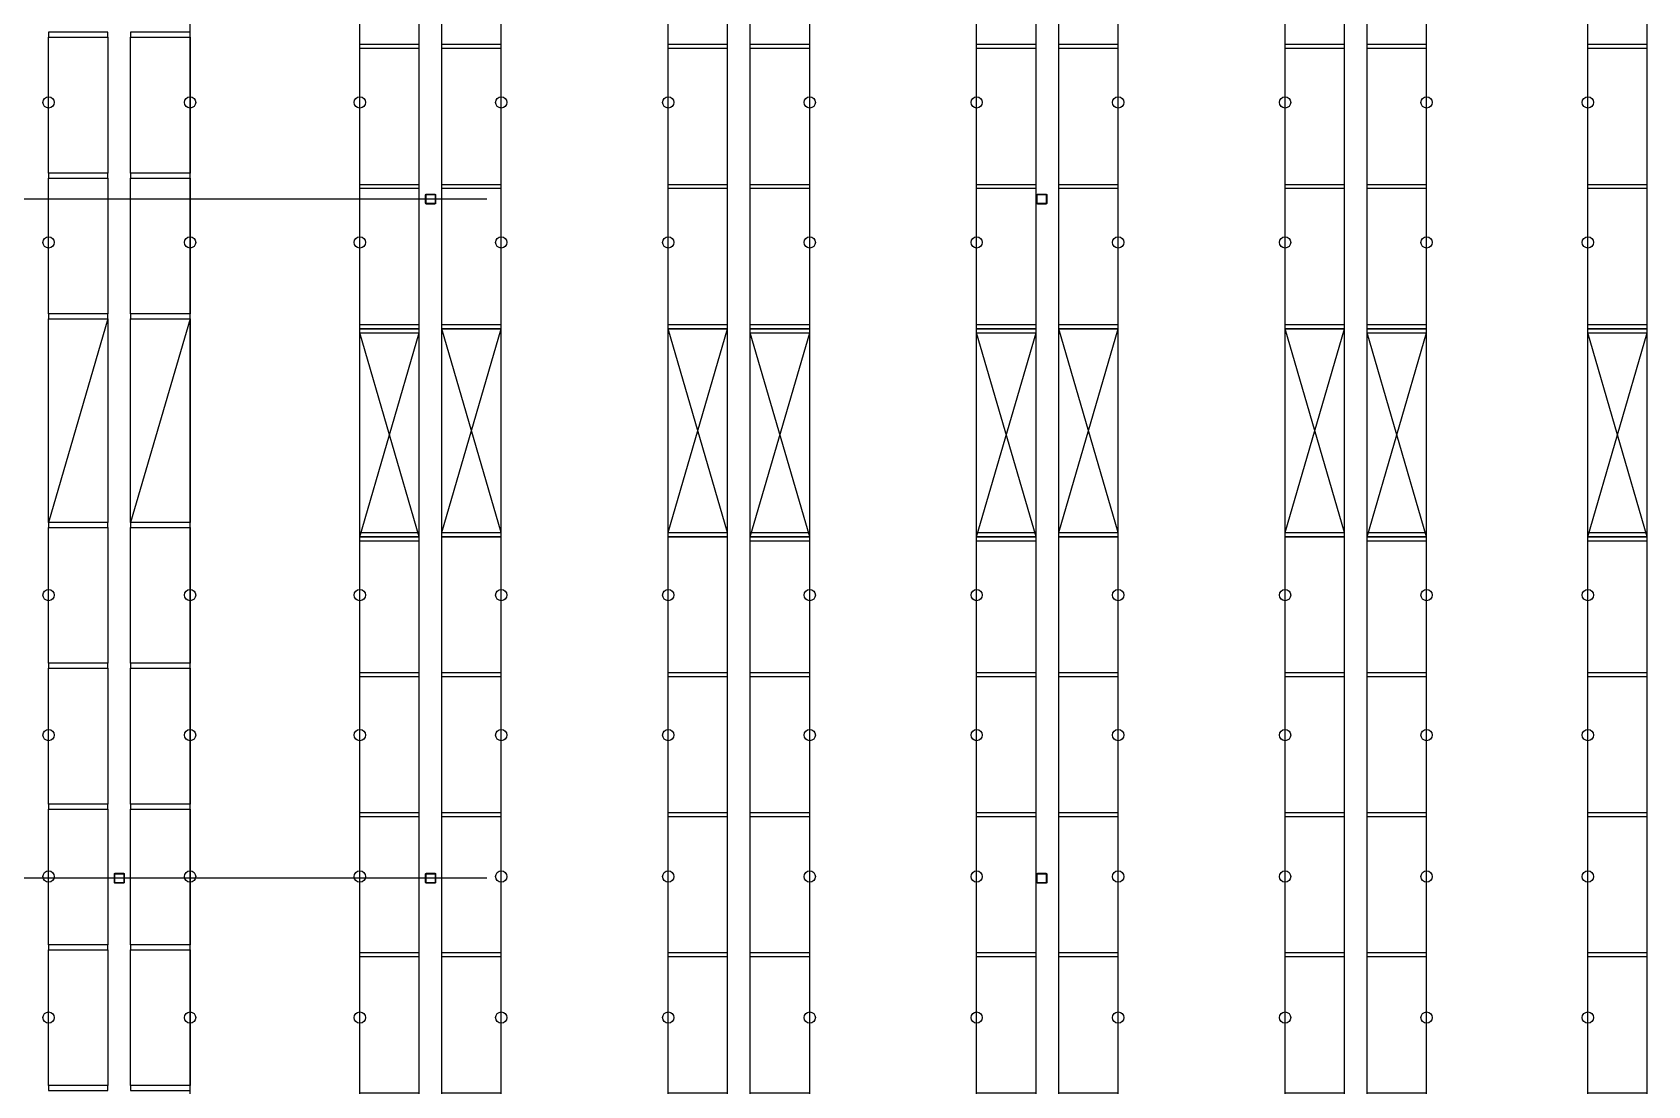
# Model space of a CAD drawing. Header units: millimetres. Extents: x 626570 to 643256, y 6233 to 11343.
# Drawn here: x 630702 to 631844, y 8820 to 9564 of the extents above; entities that cross this region are included whole.
import ezdxf

# ---------------------------------------------------------------- set-up
doc = ezdxf.new("R2010")
doc.units = ezdxf.units.MM
doc.header["$LTSCALE"] = 4000
doc.header["$MEASUREMENT"] = 0
doc.linetypes.add('DASHDOT', pattern=[1, 0.5, -0.25, 0, -0.25])
doc.linetypes.add('HIDDEN', pattern=[0.375, 0.25, -0.125])
doc.layers.get('0').update_dxf_attribs({"linetype": 'CONTINUOUS'})
for name, color, linetype in [('17', 170, 'CONTINUOUS'), ('BEAMS', 170, 'CONTINUOUS'), ('FRAMES', 170, 'CONTINUOUS'), ('LIGHTS', 50, 'CONTINUOUS'), ('MASTERFOUNDATION_1', 4, 'DASHDOT'), ('MASTERFOUNDATION_25', 7, 'CONTINUOUS'), ('RACK', 170, 'CONTINUOUS')]:
    doc.layers.add(name, color=color, linetype=linetype)
doc.styles.get("Standard").update_dxf_attribs({"font": 'simplex.shx'})

# ---------------------------------------------------------------- blocks, each defined once
blk = doc.blocks.new('R96X42')
for p, q in [((0, 0), (0, 42)), ((0, 42), (3, 42)), ((3, 42), (3, 0)), ((3, 42), (99, 42)), ((3, 42), (3, 0)), ((99, 0), (99, 42)), ((99, 0), (99, 42)), ((99, 42), (102, 42)), ((102, 42), (102, 0)), ((0, 0), (3, 0)), ((3, 0), (99, 0)), ((99, 0), (102, 0))]:
    blk.add_line(p, q)
at = {"width": 0.9, "flags": 1}
blk.add_attdef('RACK_TYPE', (18.2, 8.9), '', height=2, dxfattribs=at)
blk = doc.blocks.new('TN12X42')
for p, q in [((0, 0), (0, 150)), ((0, 150), (42, 150)), ((42, 0), (42, 150)), ((0, 3), (42, 147)), ((42, 3), (0, 147)), ((0, 147), (42, 147)), ((0, 3), (42, 3)), ((0, 0), (42, 0))]:
    blk.add_line(p, q)
at = {"width": 0.9, "flags": 1}
blk.add_attdef('RACK_TYPE', (22.2, 6.6), '', height=3, rotation=90, dxfattribs=at)

msp = doc.modelspace()

# ---------------------------------------------------------------- linework, layer by layer
at = {"layer": '17', "linetype": 'HIDDEN'}
for p, q in [((630755.8, 9362), (630713.8, 9218)), ((630813.8, 9362), (630771.8, 9218))]:
    msp.add_line(p, q, dxfattribs=at)
at = {"layer": 'BEAMS', "linetype": 'Continuous'}
for p, q in [((630713.8, 9465), (630713.8, 9561)), ((630755.8, 9561), (630755.8, 9465)), ((630771.8, 9465), (630771.8, 9561)), ((630813.8, 9561), (630813.8, 9465)), ((630713.8, 9365.5), (630713.8, 9461.5)), ((630755.8, 9461.5), (630755.8, 9365.5)), ((630771.8, 9365.5), (630771.8, 9461.5)), ((630813.8, 9461.5), (630813.8, 9365.5)), ((630713.8, 9218), (630713.8, 9362)), ((630755.8, 9362), (630755.8, 9218)), ((630771.8, 9218), (630771.8, 9362)), ((630813.8, 9362), (630813.8, 9218)), ((630713.8, 9118.5), (630713.8, 9214.5)), ((630755.8, 9214.5), (630755.8, 9118.5)), ((630771.8, 9118.5), (630771.8, 9214.5)), ((630813.8, 9214.5), (630813.8, 9118.5)), ((630713.8, 9019), (630713.8, 9115)), ((630755.8, 9115), (630755.8, 9019)), ((630771.8, 9019), (630771.8, 9115)), ((630813.8, 9115), (630813.8, 9019)), ((630713.8, 8919.5), (630713.8, 9015.5)), ((630755.8, 9015.5), (630755.8, 8919.5)), ((630771.8, 8919.5), (630771.8, 9015.5)), ((630813.8, 9015.5), (630813.8, 8919.5)), ((630713.8, 8820), (630713.8, 8916)), ((630755.8, 8916), (630755.8, 8820)), ((630771.8, 8820), (630771.8, 8916)), ((630813.8, 8916), (630813.8, 8820))]:
    msp.add_line(p, q, dxfattribs=at)
at = {"layer": 'BEAMS', "linetype": 'Continuous', "flags": 128}
for points in [[(630760.9, 8970.1), (630766.7, 8970.1), (630766.7, 8970.1), (630766.7, 8970.1), (630766.8, 8970.1), (630766.8, 8970.1), (630766.8, 8970.1), (630766.8, 8970.1), (630766.9, 8970.1), (630766.9, 8970.1), (630766.9, 8970.1), (630766.9, 8970.1), (630766.9, 8970.1), (630767, 8970.1), (630767, 8970), (630767, 8970), (630767, 8970), (630767, 8970), (630767, 8970), (630767.1, 8970), (630767.1, 8970), (630767.1, 8970), (630767.1, 8969.9), (630767.1, 8969.9), (630767.1, 8969.9), (630767.2, 8969.9), (630767.2, 8969.9), (630767.2, 8969.9), (630767.2, 8969.9), (630767.2, 8969.8), (630767.2, 8969.8), (630767.2, 8969.8), (630767.3, 8969.8), (630767.3, 8969.8), (630767.3, 8969.7), (630767.3, 8969.7), (630767.3, 8969.7), (630767.3, 8969.7), (630767.3, 8969.7), (630767.3, 8969.6), (630767.3, 8969.6), (630767.3, 8969.6), (630767.3, 8969.6), (630767.3, 8969.6), (630767.3, 8969.5), (630767.3, 8969.5), (630767.3, 8969.5), (630767.3, 8963.7), (630767.3, 8963.7), (630767.3, 8963.7), (630767.3, 8963.7), (630767.3, 8963.6), (630767.3, 8963.6), (630767.3, 8963.6), (630767.3, 8963.6), (630767.3, 8963.6), (630767.3, 8963.5), (630767.3, 8963.5), (630767.3, 8963.5), (630767.3, 8963.5), (630767.3, 8963.5), (630767.3, 8963.4), (630767.2, 8963.4), (630767.2, 8963.4), (630767.2, 8963.4), (630767.2, 8963.4), (630767.2, 8963.3), (630767.2, 8963.3), (630767.2, 8963.3), (630767.1, 8963.3), (630767.1, 8963.3), (630767.1, 8963.3), (630767.1, 8963.3), (630767.1, 8963.2), (630767.1, 8963.2), (630767, 8963.2), (630767, 8963.2), (630767, 8963.2), (630767, 8963.2), (630767, 8963.2), (630767, 8963.2), (630766.9, 8963.2), (630766.9, 8963.1), (630766.9, 8963.1), (630766.9, 8963.1), (630766.9, 8963.1), (630766.8, 8963.1), (630766.8, 8963.1), (630766.8, 8963.1), (630766.8, 8963.1), (630766.7, 8963.1), (630766.7, 8963.1), (630766.7, 8963.1), (630760.9, 8963.1), (630760.9, 8963.1), (630760.9, 8963.1), (630760.9, 8963.1), (630760.9, 8963.1), (630760.8, 8963.1), (630760.8, 8963.1), (630760.8, 8963.1), (630760.8, 8963.1), (630760.8, 8963.1), (630760.7, 8963.1), (630760.7, 8963.2), (630760.7, 8963.2), (630760.7, 8963.2), (630760.7, 8963.2), (630760.6, 8963.2), (630760.6, 8963.2), (630760.6, 8963.2), (630760.6, 8963.2), (630760.6, 8963.2), (630760.5, 8963.3), (630760.5, 8963.3), (630760.5, 8963.3), (630760.5, 8963.3), (630760.5, 8963.3), (630760.5, 8963.3), (630760.5, 8963.3), (630760.4, 8963.4), (630760.4, 8963.4), (630760.4, 8963.4), (630760.4, 8963.4), (630760.4, 8963.4), (630760.4, 8963.5), (630760.4, 8963.5), (630760.4, 8963.5), (630760.4, 8963.5), (630760.4, 8963.5), (630760.3, 8963.6), (630760.3, 8963.6), (630760.3, 8963.6), (630760.3, 8963.6), (630760.3, 8963.6), (630760.3, 8963.7), (630760.3, 8963.7), (630760.3, 8963.7), (630760.3, 8963.7), (630760.3, 8969.5), (630760.3, 8969.5), (630760.3, 8969.5), (630760.3, 8969.6), (630760.3, 8969.6), (630760.3, 8969.6), (630760.3, 8969.6), (630760.3, 8969.6), (630760.3, 8969.7), (630760.4, 8969.7), (630760.4, 8969.7), (630760.4, 8969.7), (630760.4, 8969.7), (630760.4, 8969.8), (630760.4, 8969.8), (630760.4, 8969.8), (630760.4, 8969.8), (630760.4, 8969.8), (630760.4, 8969.9), (630760.5, 8969.9), (630760.5, 8969.9), (630760.5, 8969.9), (630760.5, 8969.9), (630760.5, 8969.9), (630760.5, 8969.9), (630760.5, 8970), (630760.6, 8970), (630760.6, 8970), (630760.6, 8970), (630760.6, 8970), (630760.6, 8970), (630760.7, 8970), (630760.7, 8970), (630760.7, 8970.1), (630760.7, 8970.1), (630760.7, 8970.1), (630760.8, 8970.1), (630760.8, 8970.1), (630760.8, 8970.1), (630760.8, 8970.1), (630760.8, 8970.1), (630760.9, 8970.1), (630760.9, 8970.1), (630760.9, 8970.1), (630760.9, 8970.1), (630760.9, 8970.1)], [(630760.9, 8969.8), (630766.7, 8969.8), (630766.7, 8969.8), (630766.7, 8969.8), (630766.7, 8969.8), (630766.7, 8969.8), (630766.8, 8969.8), (630766.8, 8969.8), (630766.8, 8969.8), (630766.8, 8969.8), (630766.8, 8969.8), (630766.8, 8969.8), (630766.8, 8969.8), (630766.8, 8969.8), (630766.8, 8969.8), (630766.8, 8969.8), (630766.9, 8969.8), (630766.9, 8969.7), (630766.9, 8969.7), (630766.9, 8969.7), (630766.9, 8969.7), (630766.9, 8969.7), (630766.9, 8969.7), (630766.9, 8969.7), (630766.9, 8969.7), (630766.9, 8969.7), (630766.9, 8969.7), (630766.9, 8969.7), (630767, 8969.7), (630767, 8969.7), (630767, 8969.7), (630767, 8969.6), (630767, 8969.6), (630767, 8969.6), (630767, 8969.6), (630767, 8969.6), (630767, 8969.6), (630767, 8969.6), (630767, 8969.6), (630767, 8969.6), (630767, 8969.6), (630767, 8969.5), (630767, 8969.5), (630767, 8969.5), (630767, 8969.5), (630767, 8969.5), (630767, 8969.5), (630767, 8963.7), (630767, 8963.7), (630767, 8963.7), (630767, 8963.7), (630767, 8963.7), (630767, 8963.7), (630767, 8963.7), (630767, 8963.7), (630767, 8963.6), (630767, 8963.6), (630767, 8963.6), (630767, 8963.6), (630767, 8963.6), (630767, 8963.6), (630767, 8963.6), (630767, 8963.6), (630767, 8963.6), (630767, 8963.6), (630767, 8963.5), (630766.9, 8963.5), (630766.9, 8963.5), (630766.9, 8963.5), (630766.9, 8963.5), (630766.9, 8963.5), (630766.9, 8963.5), (630766.9, 8963.5), (630766.9, 8963.5), (630766.9, 8963.5), (630766.9, 8963.5), (630766.9, 8963.5), (630766.9, 8963.5), (630766.8, 8963.5), (630766.8, 8963.5), (630766.8, 8963.4), (630766.8, 8963.4), (630766.8, 8963.4), (630766.8, 8963.4), (630766.8, 8963.4), (630766.8, 8963.4), (630766.8, 8963.4), (630766.8, 8963.4), (630766.7, 8963.4), (630766.7, 8963.4), (630766.7, 8963.4), (630766.7, 8963.4), (630766.7, 8963.4), (630760.9, 8963.4), (630760.9, 8963.4), (630760.9, 8963.4), (630760.9, 8963.4), (630760.9, 8963.4), (630760.9, 8963.4), (630760.9, 8963.4), (630760.9, 8963.4), (630760.9, 8963.4), (630760.8, 8963.4), (630760.8, 8963.4), (630760.8, 8963.4), (630760.8, 8963.4), (630760.8, 8963.5), (630760.8, 8963.5), (630760.8, 8963.5), (630760.8, 8963.5), (630760.8, 8963.5), (630760.8, 8963.5), (630760.8, 8963.5), (630760.7, 8963.5), (630760.7, 8963.5), (630760.7, 8963.5), (630760.7, 8963.5), (630760.7, 8963.5), (630760.7, 8963.5), (630760.7, 8963.5), (630760.7, 8963.5), (630760.7, 8963.6), (630760.7, 8963.6), (630760.7, 8963.6), (630760.7, 8963.6), (630760.7, 8963.6), (630760.7, 8963.6), (630760.7, 8963.6), (630760.7, 8963.6), (630760.7, 8963.6), (630760.6, 8963.6), (630760.6, 8963.7), (630760.6, 8963.7), (630760.6, 8963.7), (630760.6, 8963.7), (630760.6, 8963.7), (630760.6, 8963.7), (630760.6, 8963.7), (630760.6, 8963.7), (630760.6, 8969.5), (630760.6, 8969.5), (630760.6, 8969.5), (630760.6, 8969.5), (630760.6, 8969.5), (630760.6, 8969.5), (630760.6, 8969.6), (630760.6, 8969.6), (630760.6, 8969.6), (630760.7, 8969.6), (630760.7, 8969.6), (630760.7, 8969.6), (630760.7, 8969.6), (630760.7, 8969.6), (630760.7, 8969.6), (630760.7, 8969.6), (630760.7, 8969.7), (630760.7, 8969.7), (630760.7, 8969.7), (630760.7, 8969.7), (630760.7, 8969.7), (630760.7, 8969.7), (630760.7, 8969.7), (630760.7, 8969.7), (630760.7, 8969.7), (630760.7, 8969.7), (630760.8, 8969.7), (630760.8, 8969.7), (630760.8, 8969.7), (630760.8, 8969.7), (630760.8, 8969.8), (630760.8, 8969.8), (630760.8, 8969.8), (630760.8, 8969.8), (630760.8, 8969.8), (630760.8, 8969.8), (630760.8, 8969.8), (630760.9, 8969.8), (630760.9, 8969.8), (630760.9, 8969.8), (630760.9, 8969.8), (630760.9, 8969.8), (630760.9, 8969.8), (630760.9, 8969.8), (630760.9, 8969.8), (630760.9, 8969.8)]]:
    msp.add_lwpolyline(points, close=True, dxfattribs=at)
at = {"layer": 'FRAMES', "linetype": 'Continuous', "flags": 128}
for points in [[(630713.8, 9561), (630755.8, 9561), (630755.8, 9564.5), (630713.8, 9564.5), (630713.8, 9561)], [(630771.8, 9561), (630813.8, 9561), (630813.8, 9564.5), (630771.8, 9564.5), (630771.8, 9561)], [(630713.8, 9461.5), (630755.8, 9461.5), (630755.8, 9465), (630713.8, 9465), (630713.8, 9461.5)], [(630771.8, 9461.5), (630813.8, 9461.5), (630813.8, 9465), (630771.8, 9465), (630771.8, 9461.5)], [(630713.8, 9362), (630755.8, 9362), (630755.8, 9365.5), (630713.8, 9365.5), (630713.8, 9362)], [(630713.8, 9362), (630755.8, 9362), (630755.8, 9365.5), (630713.8, 9365.5), (630713.8, 9362)], [(630771.8, 9362), (630813.8, 9362), (630813.8, 9365.5), (630771.8, 9365.5), (630771.8, 9362)], [(630771.8, 9362), (630813.8, 9362), (630813.8, 9365.5), (630771.8, 9365.5), (630771.8, 9362)], [(630713.8, 9214.5), (630755.8, 9214.5), (630755.8, 9218), (630713.8, 9218), (630713.8, 9214.5)], [(630771.8, 9214.5), (630813.8, 9214.5), (630813.8, 9218), (630771.8, 9218), (630771.8, 9214.5)], [(630713.8, 9115), (630755.8, 9115), (630755.8, 9118.5), (630713.8, 9118.5), (630713.8, 9115)], [(630771.8, 9115), (630813.8, 9115), (630813.8, 9118.5), (630771.8, 9118.5), (630771.8, 9115)], [(630713.8, 9015.5), (630755.8, 9015.5), (630755.8, 9019), (630713.8, 9019), (630713.8, 9015.5)], [(630771.8, 9015.5), (630813.8, 9015.5), (630813.8, 9019), (630771.8, 9019), (630771.8, 9015.5)], [(630713.8, 8916), (630755.8, 8916), (630755.8, 8919.5), (630713.8, 8919.5), (630713.8, 8916)], [(630771.8, 8916), (630813.8, 8916), (630813.8, 8919.5), (630771.8, 8919.5), (630771.8, 8916)], [(630713.8, 8816.5), (630755.8, 8816.5), (630755.8, 8820), (630713.8, 8820), (630713.8, 8816.5)], [(630771.8, 8816.5), (630813.8, 8816.5), (630813.8, 8820), (630771.8, 8820), (630771.8, 8816.5)]]:
    msp.add_lwpolyline(points, close=True, dxfattribs=at)
at = {"layer": 'LIGHTS'}
for centre in [(630713.8, 9514.9), (630813.8, 9514.9), (630933.8, 9514.9), (631033.8, 9514.9), (631151.8, 9514.9), (631251.8, 9514.9), (631369.8, 9514.9), (631469.8, 9514.9), (631587.8, 9514.9), (631687.8, 9514.9), (631801.8, 9514.9), (630713.8, 9416), (630813.8, 9416), (630933.8, 9416), (631033.8, 9416), (631151.8, 9416), (631251.8, 9416), (631369.8, 9416), (631469.8, 9416), (631587.8, 9416), (631687.8, 9416), (631801.8, 9416), (630713.8, 9166.7), (630813.8, 9166.7), (630933.8, 9166.7), (631033.8, 9166.7), (631151.8, 9166.7), (631251.8, 9166.7), (631369.8, 9166.7), (631469.8, 9166.7), (631587.8, 9166.7), (631687.8, 9166.7), (631801.8, 9166.7), (630713.8, 9067.8), (630813.8, 9067.8), (630933.8, 9067.8), (631033.8, 9067.8), (631151.8, 9067.8), (631251.8, 9067.8), (631369.8, 9067.8), (631469.8, 9067.8), (631587.8, 9067.8), (631687.8, 9067.8), (631801.8, 9067.8), (630713.8, 8967.8), (630813.8, 8967.8), (630933.8, 8967.8), (631033.8, 8967.8), (631151.8, 8967.8), (631251.8, 8967.8), (631369.8, 8967.8), (631469.8, 8967.8), (631587.8, 8967.8), (631687.8, 8967.8), (631801.8, 8967.8), (630713.8, 8868.1), (630813.8, 8868.1), (630933.8, 8868.1), (631033.8, 8868.1), (631151.8, 8868.1), (631251.8, 8868.1), (631369.8, 8868.1), (631469.8, 8868.1), (631587.8, 8868.1), (631687.8, 8868.1), (631801.8, 8868.1)]:
    msp.add_circle(centre, 3.99, dxfattribs=at)
at = {"layer": 'MASTERFOUNDATION_1', "linetype": 'DASHDOT'}
for p, q in [((630983.8, 6627.5), (630983.8, 11123.2)), ((631415.8, 6627.5), (631415.8, 11123.2)), ((643023.9, 9446.6), (626796.6, 9446.6)), ((643023.9, 8966.6), (626796.6, 8966.6))]:
    msp.add_line(p, q, dxfattribs=at)
at = {"layer": 'MASTERFOUNDATION_25', "linetype": 'Continuous', "flags": 128}
for points in [[(630980.9, 9450.1), (630986.7, 9450.1), (630986.7, 9450.1), (630986.7, 9450.1), (630986.8, 9450.1), (630986.8, 9450.1), (630986.8, 9450.1), (630986.8, 9450.1), (630986.9, 9450.1), (630986.9, 9450.1), (630986.9, 9450.1), (630986.9, 9450.1), (630986.9, 9450.1), (630987, 9450.1), (630987, 9450), (630987, 9450), (630987, 9450), (630987, 9450), (630987, 9450), (630987.1, 9450), (630987.1, 9450), (630987.1, 9450), (630987.1, 9449.9), (630987.1, 9449.9), (630987.1, 9449.9), (630987.2, 9449.9), (630987.2, 9449.9), (630987.2, 9449.9), (630987.2, 9449.9), (630987.2, 9449.8), (630987.2, 9449.8), (630987.2, 9449.8), (630987.3, 9449.8), (630987.3, 9449.8), (630987.3, 9449.7), (630987.3, 9449.7), (630987.3, 9449.7), (630987.3, 9449.7), (630987.3, 9449.7), (630987.3, 9449.6), (630987.3, 9449.6), (630987.3, 9449.6), (630987.3, 9449.6), (630987.3, 9449.6), (630987.3, 9449.5), (630987.3, 9449.5), (630987.3, 9449.5), (630987.3, 9443.7), (630987.3, 9443.7), (630987.3, 9443.7), (630987.3, 9443.7), (630987.3, 9443.6), (630987.3, 9443.6), (630987.3, 9443.6), (630987.3, 9443.6), (630987.3, 9443.6), (630987.3, 9443.5), (630987.3, 9443.5), (630987.3, 9443.5), (630987.3, 9443.5), (630987.3, 9443.5), (630987.3, 9443.4), (630987.2, 9443.4), (630987.2, 9443.4), (630987.2, 9443.4), (630987.2, 9443.4), (630987.2, 9443.3), (630987.2, 9443.3), (630987.2, 9443.3), (630987.1, 9443.3), (630987.1, 9443.3), (630987.1, 9443.3), (630987.1, 9443.3), (630987.1, 9443.2), (630987.1, 9443.2), (630987, 9443.2), (630987, 9443.2), (630987, 9443.2), (630987, 9443.2), (630987, 9443.2), (630987, 9443.2), (630986.9, 9443.2), (630986.9, 9443.1), (630986.9, 9443.1), (630986.9, 9443.1), (630986.9, 9443.1), (630986.8, 9443.1), (630986.8, 9443.1), (630986.8, 9443.1), (630986.8, 9443.1), (630986.7, 9443.1), (630986.7, 9443.1), (630986.7, 9443.1), (630980.9, 9443.1), (630980.9, 9443.1), (630980.9, 9443.1), (630980.9, 9443.1), (630980.9, 9443.1), (630980.8, 9443.1), (630980.8, 9443.1), (630980.8, 9443.1), (630980.8, 9443.1), (630980.8, 9443.1), (630980.7, 9443.1), (630980.7, 9443.2), (630980.7, 9443.2), (630980.7, 9443.2), (630980.7, 9443.2), (630980.6, 9443.2), (630980.6, 9443.2), (630980.6, 9443.2), (630980.6, 9443.2), (630980.6, 9443.2), (630980.5, 9443.3), (630980.5, 9443.3), (630980.5, 9443.3), (630980.5, 9443.3), (630980.5, 9443.3), (630980.5, 9443.3), (630980.5, 9443.3), (630980.4, 9443.4), (630980.4, 9443.4), (630980.4, 9443.4), (630980.4, 9443.4), (630980.4, 9443.4), (630980.4, 9443.5), (630980.4, 9443.5), (630980.4, 9443.5), (630980.4, 9443.5), (630980.4, 9443.5), (630980.3, 9443.6), (630980.3, 9443.6), (630980.3, 9443.6), (630980.3, 9443.6), (630980.3, 9443.6), (630980.3, 9443.7), (630980.3, 9443.7), (630980.3, 9443.7), (630980.3, 9443.7), (630980.3, 9449.5), (630980.3, 9449.5), (630980.3, 9449.5), (630980.3, 9449.6), (630980.3, 9449.6), (630980.3, 9449.6), (630980.3, 9449.6), (630980.3, 9449.6), (630980.3, 9449.7), (630980.4, 9449.7), (630980.4, 9449.7), (630980.4, 9449.7), (630980.4, 9449.7), (630980.4, 9449.8), (630980.4, 9449.8), (630980.4, 9449.8), (630980.4, 9449.8), (630980.4, 9449.8), (630980.4, 9449.9), (630980.5, 9449.9), (630980.5, 9449.9), (630980.5, 9449.9), (630980.5, 9449.9), (630980.5, 9449.9), (630980.5, 9449.9), (630980.5, 9450), (630980.6, 9450), (630980.6, 9450), (630980.6, 9450), (630980.6, 9450), (630980.6, 9450), (630980.7, 9450), (630980.7, 9450), (630980.7, 9450.1), (630980.7, 9450.1), (630980.7, 9450.1), (630980.8, 9450.1), (630980.8, 9450.1), (630980.8, 9450.1), (630980.8, 9450.1), (630980.8, 9450.1), (630980.9, 9450.1), (630980.9, 9450.1), (630980.9, 9450.1), (630980.9, 9450.1), (630980.9, 9450.1)], [(630980.9, 9449.8), (630986.7, 9449.8), (630986.7, 9449.8), (630986.7, 9449.8), (630986.7, 9449.8), (630986.7, 9449.8), (630986.8, 9449.8), (630986.8, 9449.8), (630986.8, 9449.8), (630986.8, 9449.8), (630986.8, 9449.8), (630986.8, 9449.8), (630986.8, 9449.8), (630986.8, 9449.8), (630986.8, 9449.8), (630986.8, 9449.8), (630986.9, 9449.8), (630986.9, 9449.7), (630986.9, 9449.7), (630986.9, 9449.7), (630986.9, 9449.7), (630986.9, 9449.7), (630986.9, 9449.7), (630986.9, 9449.7), (630986.9, 9449.7), (630986.9, 9449.7), (630986.9, 9449.7), (630986.9, 9449.7), (630987, 9449.7), (630987, 9449.7), (630987, 9449.7), (630987, 9449.6), (630987, 9449.6), (630987, 9449.6), (630987, 9449.6), (630987, 9449.6), (630987, 9449.6), (630987, 9449.6), (630987, 9449.6), (630987, 9449.6), (630987, 9449.6), (630987, 9449.5), (630987, 9449.5), (630987, 9449.5), (630987, 9449.5), (630987, 9449.5), (630987, 9449.5), (630987, 9443.7), (630987, 9443.7), (630987, 9443.7), (630987, 9443.7), (630987, 9443.7), (630987, 9443.7), (630987, 9443.7), (630987, 9443.7), (630987, 9443.6), (630987, 9443.6), (630987, 9443.6), (630987, 9443.6), (630987, 9443.6), (630987, 9443.6), (630987, 9443.6), (630987, 9443.6), (630987, 9443.6), (630987, 9443.6), (630987, 9443.5), (630986.9, 9443.5), (630986.9, 9443.5), (630986.9, 9443.5), (630986.9, 9443.5), (630986.9, 9443.5), (630986.9, 9443.5), (630986.9, 9443.5), (630986.9, 9443.5), (630986.9, 9443.5), (630986.9, 9443.5), (630986.9, 9443.5), (630986.9, 9443.5), (630986.8, 9443.5), (630986.8, 9443.5), (630986.8, 9443.4), (630986.8, 9443.4), (630986.8, 9443.4), (630986.8, 9443.4), (630986.8, 9443.4), (630986.8, 9443.4), (630986.8, 9443.4), (630986.8, 9443.4), (630986.7, 9443.4), (630986.7, 9443.4), (630986.7, 9443.4), (630986.7, 9443.4), (630986.7, 9443.4), (630980.9, 9443.4), (630980.9, 9443.4), (630980.9, 9443.4), (630980.9, 9443.4), (630980.9, 9443.4), (630980.9, 9443.4), (630980.9, 9443.4), (630980.9, 9443.4), (630980.9, 9443.4), (630980.8, 9443.4), (630980.8, 9443.4), (630980.8, 9443.4), (630980.8, 9443.4), (630980.8, 9443.5), (630980.8, 9443.5), (630980.8, 9443.5), (630980.8, 9443.5), (630980.8, 9443.5), (630980.8, 9443.5), (630980.8, 9443.5), (630980.7, 9443.5), (630980.7, 9443.5), (630980.7, 9443.5), (630980.7, 9443.5), (630980.7, 9443.5), (630980.7, 9443.5), (630980.7, 9443.5), (630980.7, 9443.5), (630980.7, 9443.6), (630980.7, 9443.6), (630980.7, 9443.6), (630980.7, 9443.6), (630980.7, 9443.6), (630980.7, 9443.6), (630980.7, 9443.6), (630980.7, 9443.6), (630980.7, 9443.6), (630980.6, 9443.6), (630980.6, 9443.7), (630980.6, 9443.7), (630980.6, 9443.7), (630980.6, 9443.7), (630980.6, 9443.7), (630980.6, 9443.7), (630980.6, 9443.7), (630980.6, 9443.7), (630980.6, 9449.5), (630980.6, 9449.5), (630980.6, 9449.5), (630980.6, 9449.5), (630980.6, 9449.5), (630980.6, 9449.5), (630980.6, 9449.6), (630980.6, 9449.6), (630980.6, 9449.6), (630980.7, 9449.6), (630980.7, 9449.6), (630980.7, 9449.6), (630980.7, 9449.6), (630980.7, 9449.6), (630980.7, 9449.6), (630980.7, 9449.6), (630980.7, 9449.7), (630980.7, 9449.7), (630980.7, 9449.7), (630980.7, 9449.7), (630980.7, 9449.7), (630980.7, 9449.7), (630980.7, 9449.7), (630980.7, 9449.7), (630980.7, 9449.7), (630980.7, 9449.7), (630980.8, 9449.7), (630980.8, 9449.7), (630980.8, 9449.7), (630980.8, 9449.7), (630980.8, 9449.8), (630980.8, 9449.8), (630980.8, 9449.8), (630980.8, 9449.8), (630980.8, 9449.8), (630980.8, 9449.8), (630980.8, 9449.8), (630980.9, 9449.8), (630980.9, 9449.8), (630980.9, 9449.8), (630980.9, 9449.8), (630980.9, 9449.8), (630980.9, 9449.8), (630980.9, 9449.8), (630980.9, 9449.8), (630980.9, 9449.8)], [(631413, 9450.1), (631418.7, 9450.1), (631418.7, 9450.1), (631418.8, 9450.1), (631418.8, 9450.1), (631418.8, 9450.1), (631418.8, 9450.1), (631418.8, 9450.1), (631418.9, 9450.1), (631418.9, 9450.1), (631418.9, 9450.1), (631418.9, 9450.1), (631418.9, 9450.1), (631419, 9450.1), (631419, 9450), (631419, 9450), (631419, 9450), (631419, 9450), (631419.1, 9450), (631419.1, 9450), (631419.1, 9450), (631419.1, 9450), (631419.1, 9449.9), (631419.1, 9449.9), (631419.2, 9449.9), (631419.2, 9449.9), (631419.2, 9449.9), (631419.2, 9449.9), (631419.2, 9449.9), (631419.2, 9449.8), (631419.2, 9449.8), (631419.2, 9449.8), (631419.3, 9449.8), (631419.3, 9449.8), (631419.3, 9449.7), (631419.3, 9449.7), (631419.3, 9449.7), (631419.3, 9449.7), (631419.3, 9449.7), (631419.3, 9449.6), (631419.3, 9449.6), (631419.3, 9449.6), (631419.3, 9449.6), (631419.3, 9449.6), (631419.3, 9449.5), (631419.3, 9449.5), (631419.3, 9449.5), (631419.3, 9443.7), (631419.3, 9443.7), (631419.3, 9443.7), (631419.3, 9443.7), (631419.3, 9443.6), (631419.3, 9443.6), (631419.3, 9443.6), (631419.3, 9443.6), (631419.3, 9443.6), (631419.3, 9443.5), (631419.3, 9443.5), (631419.3, 9443.5), (631419.3, 9443.5), (631419.3, 9443.5), (631419.3, 9443.4), (631419.2, 9443.4), (631419.2, 9443.4), (631419.2, 9443.4), (631419.2, 9443.4), (631419.2, 9443.3), (631419.2, 9443.3), (631419.2, 9443.3), (631419.2, 9443.3), (631419.1, 9443.3), (631419.1, 9443.3), (631419.1, 9443.3), (631419.1, 9443.2), (631419.1, 9443.2), (631419.1, 9443.2), (631419, 9443.2), (631419, 9443.2), (631419, 9443.2), (631419, 9443.2), (631419, 9443.2), (631418.9, 9443.2), (631418.9, 9443.1), (631418.9, 9443.1), (631418.9, 9443.1), (631418.9, 9443.1), (631418.8, 9443.1), (631418.8, 9443.1), (631418.8, 9443.1), (631418.8, 9443.1), (631418.8, 9443.1), (631418.7, 9443.1), (631418.7, 9443.1), (631413, 9443.1), (631412.9, 9443.1), (631412.9, 9443.1), (631412.9, 9443.1), (631412.9, 9443.1), (631412.8, 9443.1), (631412.8, 9443.1), (631412.8, 9443.1), (631412.8, 9443.1), (631412.8, 9443.1), (631412.7, 9443.1), (631412.7, 9443.2), (631412.7, 9443.2), (631412.7, 9443.2), (631412.7, 9443.2), (631412.6, 9443.2), (631412.6, 9443.2), (631412.6, 9443.2), (631412.6, 9443.2), (631412.6, 9443.2), (631412.6, 9443.3), (631412.5, 9443.3), (631412.5, 9443.3), (631412.5, 9443.3), (631412.5, 9443.3), (631412.5, 9443.3), (631412.5, 9443.3), (631412.4, 9443.4), (631412.4, 9443.4), (631412.4, 9443.4), (631412.4, 9443.4), (631412.4, 9443.4), (631412.4, 9443.5), (631412.4, 9443.5), (631412.4, 9443.5), (631412.4, 9443.5), (631412.4, 9443.5), (631412.4, 9443.6), (631412.3, 9443.6), (631412.3, 9443.6), (631412.3, 9443.6), (631412.3, 9443.6), (631412.3, 9443.7), (631412.3, 9443.7), (631412.3, 9443.7), (631412.3, 9443.7), (631412.3, 9449.5), (631412.3, 9449.5), (631412.3, 9449.5), (631412.3, 9449.6), (631412.3, 9449.6), (631412.3, 9449.6), (631412.3, 9449.6), (631412.3, 9449.6), (631412.4, 9449.7), (631412.4, 9449.7), (631412.4, 9449.7), (631412.4, 9449.7), (631412.4, 9449.7), (631412.4, 9449.8), (631412.4, 9449.8), (631412.4, 9449.8), (631412.4, 9449.8), (631412.4, 9449.8), (631412.4, 9449.9), (631412.5, 9449.9), (631412.5, 9449.9), (631412.5, 9449.9), (631412.5, 9449.9), (631412.5, 9449.9), (631412.5, 9449.9), (631412.6, 9450), (631412.6, 9450), (631412.6, 9450), (631412.6, 9450), (631412.6, 9450), (631412.6, 9450), (631412.7, 9450), (631412.7, 9450), (631412.7, 9450.1), (631412.7, 9450.1), (631412.7, 9450.1), (631412.8, 9450.1), (631412.8, 9450.1), (631412.8, 9450.1), (631412.8, 9450.1), (631412.8, 9450.1), (631412.9, 9450.1), (631412.9, 9450.1), (631412.9, 9450.1), (631412.9, 9450.1), (631413, 9450.1)], [(631413, 9449.8), (631418.7, 9449.8), (631418.7, 9449.8), (631418.7, 9449.8), (631418.7, 9449.8), (631418.8, 9449.8), (631418.8, 9449.8), (631418.8, 9449.8), (631418.8, 9449.8), (631418.8, 9449.8), (631418.8, 9449.8), (631418.8, 9449.8), (631418.8, 9449.8), (631418.8, 9449.8), (631418.8, 9449.8), (631418.9, 9449.8), (631418.9, 9449.8), (631418.9, 9449.7), (631418.9, 9449.7), (631418.9, 9449.7), (631418.9, 9449.7), (631418.9, 9449.7), (631418.9, 9449.7), (631418.9, 9449.7), (631418.9, 9449.7), (631418.9, 9449.7), (631418.9, 9449.7), (631419, 9449.7), (631419, 9449.7), (631419, 9449.7), (631419, 9449.7), (631419, 9449.6), (631419, 9449.6), (631419, 9449.6), (631419, 9449.6), (631419, 9449.6), (631419, 9449.6), (631419, 9449.6), (631419, 9449.6), (631419, 9449.6), (631419, 9449.6), (631419, 9449.5), (631419, 9449.5), (631419, 9449.5), (631419, 9449.5), (631419, 9449.5), (631419, 9449.5), (631419, 9443.7), (631419, 9443.7), (631419, 9443.7), (631419, 9443.7), (631419, 9443.7), (631419, 9443.7), (631419, 9443.7), (631419, 9443.7), (631419, 9443.6), (631419, 9443.6), (631419, 9443.6), (631419, 9443.6), (631419, 9443.6), (631419, 9443.6), (631419, 9443.6), (631419, 9443.6), (631419, 9443.6), (631419, 9443.6), (631419, 9443.5), (631419, 9443.5), (631418.9, 9443.5), (631418.9, 9443.5), (631418.9, 9443.5), (631418.9, 9443.5), (631418.9, 9443.5), (631418.9, 9443.5), (631418.9, 9443.5), (631418.9, 9443.5), (631418.9, 9443.5), (631418.9, 9443.5), (631418.9, 9443.5), (631418.9, 9443.5), (631418.8, 9443.5), (631418.8, 9443.4), (631418.8, 9443.4), (631418.8, 9443.4), (631418.8, 9443.4), (631418.8, 9443.4), (631418.8, 9443.4), (631418.8, 9443.4), (631418.8, 9443.4), (631418.8, 9443.4), (631418.7, 9443.4), (631418.7, 9443.4), (631418.7, 9443.4), (631418.7, 9443.4), (631413, 9443.4), (631412.9, 9443.4), (631412.9, 9443.4), (631412.9, 9443.4), (631412.9, 9443.4), (631412.9, 9443.4), (631412.9, 9443.4), (631412.9, 9443.4), (631412.9, 9443.4), (631412.9, 9443.4), (631412.8, 9443.4), (631412.8, 9443.4), (631412.8, 9443.4), (631412.8, 9443.5), (631412.8, 9443.5), (631412.8, 9443.5), (631412.8, 9443.5), (631412.8, 9443.5), (631412.8, 9443.5), (631412.8, 9443.5), (631412.8, 9443.5), (631412.7, 9443.5), (631412.7, 9443.5), (631412.7, 9443.5), (631412.7, 9443.5), (631412.7, 9443.5), (631412.7, 9443.5), (631412.7, 9443.5), (631412.7, 9443.6), (631412.7, 9443.6), (631412.7, 9443.6), (631412.7, 9443.6), (631412.7, 9443.6), (631412.7, 9443.6), (631412.7, 9443.6), (631412.7, 9443.6), (631412.7, 9443.6), (631412.7, 9443.6), (631412.7, 9443.7), (631412.7, 9443.7), (631412.6, 9443.7), (631412.6, 9443.7), (631412.6, 9443.7), (631412.6, 9443.7), (631412.6, 9443.7), (631412.6, 9443.7), (631412.6, 9449.5), (631412.6, 9449.5), (631412.6, 9449.5), (631412.6, 9449.5), (631412.6, 9449.5), (631412.6, 9449.5), (631412.7, 9449.6), (631412.7, 9449.6), (631412.7, 9449.6), (631412.7, 9449.6), (631412.7, 9449.6), (631412.7, 9449.6), (631412.7, 9449.6), (631412.7, 9449.6), (631412.7, 9449.6), (631412.7, 9449.6), (631412.7, 9449.7), (631412.7, 9449.7), (631412.7, 9449.7), (631412.7, 9449.7), (631412.7, 9449.7), (631412.7, 9449.7), (631412.7, 9449.7), (631412.7, 9449.7), (631412.7, 9449.7), (631412.8, 9449.7), (631412.8, 9449.7), (631412.8, 9449.7), (631412.8, 9449.7), (631412.8, 9449.7), (631412.8, 9449.8), (631412.8, 9449.8), (631412.8, 9449.8), (631412.8, 9449.8), (631412.8, 9449.8), (631412.8, 9449.8), (631412.9, 9449.8), (631412.9, 9449.8), (631412.9, 9449.8), (631412.9, 9449.8), (631412.9, 9449.8), (631412.9, 9449.8), (631412.9, 9449.8), (631412.9, 9449.8), (631412.9, 9449.8), (631413, 9449.8)], [(630980.9, 8970.1), (630986.7, 8970.1), (630986.7, 8970.1), (630986.7, 8970.1), (630986.8, 8970.1), (630986.8, 8970.1), (630986.8, 8970.1), (630986.8, 8970.1), (630986.9, 8970.1), (630986.9, 8970.1), (630986.9, 8970.1), (630986.9, 8970.1), (630986.9, 8970.1), (630987, 8970.1), (630987, 8970), (630987, 8970), (630987, 8970), (630987, 8970), (630987, 8970), (630987.1, 8970), (630987.1, 8970), (630987.1, 8970), (630987.1, 8969.9), (630987.1, 8969.9), (630987.1, 8969.9), (630987.2, 8969.9), (630987.2, 8969.9), (630987.2, 8969.9), (630987.2, 8969.9), (630987.2, 8969.8), (630987.2, 8969.8), (630987.2, 8969.8), (630987.3, 8969.8), (630987.3, 8969.8), (630987.3, 8969.7), (630987.3, 8969.7), (630987.3, 8969.7), (630987.3, 8969.7), (630987.3, 8969.7), (630987.3, 8969.6), (630987.3, 8969.6), (630987.3, 8969.6), (630987.3, 8969.6), (630987.3, 8969.6), (630987.3, 8969.5), (630987.3, 8969.5), (630987.3, 8969.5), (630987.3, 8963.7), (630987.3, 8963.7), (630987.3, 8963.7), (630987.3, 8963.7), (630987.3, 8963.6), (630987.3, 8963.6), (630987.3, 8963.6), (630987.3, 8963.6), (630987.3, 8963.6), (630987.3, 8963.5), (630987.3, 8963.5), (630987.3, 8963.5), (630987.3, 8963.5), (630987.3, 8963.5), (630987.3, 8963.4), (630987.2, 8963.4), (630987.2, 8963.4), (630987.2, 8963.4), (630987.2, 8963.4), (630987.2, 8963.3), (630987.2, 8963.3), (630987.2, 8963.3), (630987.1, 8963.3), (630987.1, 8963.3), (630987.1, 8963.3), (630987.1, 8963.3), (630987.1, 8963.2), (630987.1, 8963.2), (630987, 8963.2), (630987, 8963.2), (630987, 8963.2), (630987, 8963.2), (630987, 8963.2), (630987, 8963.2), (630986.9, 8963.2), (630986.9, 8963.1), (630986.9, 8963.1), (630986.9, 8963.1), (630986.9, 8963.1), (630986.8, 8963.1), (630986.8, 8963.1), (630986.8, 8963.1), (630986.8, 8963.1), (630986.7, 8963.1), (630986.7, 8963.1), (630986.7, 8963.1), (630980.9, 8963.1), (630980.9, 8963.1), (630980.9, 8963.1), (630980.9, 8963.1), (630980.9, 8963.1), (630980.8, 8963.1), (630980.8, 8963.1), (630980.8, 8963.1), (630980.8, 8963.1), (630980.8, 8963.1), (630980.7, 8963.1), (630980.7, 8963.2), (630980.7, 8963.2), (630980.7, 8963.2), (630980.7, 8963.2), (630980.6, 8963.2), (630980.6, 8963.2), (630980.6, 8963.2), (630980.6, 8963.2), (630980.6, 8963.2), (630980.5, 8963.3), (630980.5, 8963.3), (630980.5, 8963.3), (630980.5, 8963.3), (630980.5, 8963.3), (630980.5, 8963.3), (630980.5, 8963.3), (630980.4, 8963.4), (630980.4, 8963.4), (630980.4, 8963.4), (630980.4, 8963.4), (630980.4, 8963.4), (630980.4, 8963.5), (630980.4, 8963.5), (630980.4, 8963.5), (630980.4, 8963.5), (630980.4, 8963.5), (630980.3, 8963.6), (630980.3, 8963.6), (630980.3, 8963.6), (630980.3, 8963.6), (630980.3, 8963.6), (630980.3, 8963.7), (630980.3, 8963.7), (630980.3, 8963.7), (630980.3, 8963.7), (630980.3, 8969.5), (630980.3, 8969.5), (630980.3, 8969.5), (630980.3, 8969.6), (630980.3, 8969.6), (630980.3, 8969.6), (630980.3, 8969.6), (630980.3, 8969.6), (630980.3, 8969.7), (630980.4, 8969.7), (630980.4, 8969.7), (630980.4, 8969.7), (630980.4, 8969.7), (630980.4, 8969.8), (630980.4, 8969.8), (630980.4, 8969.8), (630980.4, 8969.8), (630980.4, 8969.8), (630980.4, 8969.9), (630980.5, 8969.9), (630980.5, 8969.9), (630980.5, 8969.9), (630980.5, 8969.9), (630980.5, 8969.9), (630980.5, 8969.9), (630980.5, 8970), (630980.6, 8970), (630980.6, 8970), (630980.6, 8970), (630980.6, 8970), (630980.6, 8970), (630980.7, 8970), (630980.7, 8970), (630980.7, 8970.1), (630980.7, 8970.1), (630980.7, 8970.1), (630980.8, 8970.1), (630980.8, 8970.1), (630980.8, 8970.1), (630980.8, 8970.1), (630980.8, 8970.1), (630980.9, 8970.1), (630980.9, 8970.1), (630980.9, 8970.1), (630980.9, 8970.1), (630980.9, 8970.1)], [(630980.9, 8969.8), (630986.7, 8969.8), (630986.7, 8969.8), (630986.7, 8969.8), (630986.7, 8969.8), (630986.7, 8969.8), (630986.8, 8969.8), (630986.8, 8969.8), (630986.8, 8969.8), (630986.8, 8969.8), (630986.8, 8969.8), (630986.8, 8969.8), (630986.8, 8969.8), (630986.8, 8969.8), (630986.8, 8969.8), (630986.8, 8969.8), (630986.9, 8969.8), (630986.9, 8969.7), (630986.9, 8969.7), (630986.9, 8969.7), (630986.9, 8969.7), (630986.9, 8969.7), (630986.9, 8969.7), (630986.9, 8969.7), (630986.9, 8969.7), (630986.9, 8969.7), (630986.9, 8969.7), (630986.9, 8969.7), (630987, 8969.7), (630987, 8969.7), (630987, 8969.7), (630987, 8969.6), (630987, 8969.6), (630987, 8969.6), (630987, 8969.6), (630987, 8969.6), (630987, 8969.6), (630987, 8969.6), (630987, 8969.6), (630987, 8969.6), (630987, 8969.6), (630987, 8969.5), (630987, 8969.5), (630987, 8969.5), (630987, 8969.5), (630987, 8969.5), (630987, 8969.5), (630987, 8963.7), (630987, 8963.7), (630987, 8963.7), (630987, 8963.7), (630987, 8963.7), (630987, 8963.7), (630987, 8963.7), (630987, 8963.7), (630987, 8963.6), (630987, 8963.6), (630987, 8963.6), (630987, 8963.6), (630987, 8963.6), (630987, 8963.6), (630987, 8963.6), (630987, 8963.6), (630987, 8963.6), (630987, 8963.6), (630987, 8963.5), (630986.9, 8963.5), (630986.9, 8963.5), (630986.9, 8963.5), (630986.9, 8963.5), (630986.9, 8963.5), (630986.9, 8963.5), (630986.9, 8963.5), (630986.9, 8963.5), (630986.9, 8963.5), (630986.9, 8963.5), (630986.9, 8963.5), (630986.9, 8963.5), (630986.8, 8963.5), (630986.8, 8963.5), (630986.8, 8963.4), (630986.8, 8963.4), (630986.8, 8963.4), (630986.8, 8963.4), (630986.8, 8963.4), (630986.8, 8963.4), (630986.8, 8963.4), (630986.8, 8963.4), (630986.7, 8963.4), (630986.7, 8963.4), (630986.7, 8963.4), (630986.7, 8963.4), (630986.7, 8963.4), (630980.9, 8963.4), (630980.9, 8963.4), (630980.9, 8963.4), (630980.9, 8963.4), (630980.9, 8963.4), (630980.9, 8963.4), (630980.9, 8963.4), (630980.9, 8963.4), (630980.9, 8963.4), (630980.8, 8963.4), (630980.8, 8963.4), (630980.8, 8963.4), (630980.8, 8963.4), (630980.8, 8963.5), (630980.8, 8963.5), (630980.8, 8963.5), (630980.8, 8963.5), (630980.8, 8963.5), (630980.8, 8963.5), (630980.8, 8963.5), (630980.7, 8963.5), (630980.7, 8963.5), (630980.7, 8963.5), (630980.7, 8963.5), (630980.7, 8963.5), (630980.7, 8963.5), (630980.7, 8963.5), (630980.7, 8963.5), (630980.7, 8963.6), (630980.7, 8963.6), (630980.7, 8963.6), (630980.7, 8963.6), (630980.7, 8963.6), (630980.7, 8963.6), (630980.7, 8963.6), (630980.7, 8963.6), (630980.7, 8963.6), (630980.6, 8963.6), (630980.6, 8963.7), (630980.6, 8963.7), (630980.6, 8963.7), (630980.6, 8963.7), (630980.6, 8963.7), (630980.6, 8963.7), (630980.6, 8963.7), (630980.6, 8963.7), (630980.6, 8969.5), (630980.6, 8969.5), (630980.6, 8969.5), (630980.6, 8969.5), (630980.6, 8969.5), (630980.6, 8969.5), (630980.6, 8969.6), (630980.6, 8969.6), (630980.6, 8969.6), (630980.7, 8969.6), (630980.7, 8969.6), (630980.7, 8969.6), (630980.7, 8969.6), (630980.7, 8969.6), (630980.7, 8969.6), (630980.7, 8969.6), (630980.7, 8969.7), (630980.7, 8969.7), (630980.7, 8969.7), (630980.7, 8969.7), (630980.7, 8969.7), (630980.7, 8969.7), (630980.7, 8969.7), (630980.7, 8969.7), (630980.7, 8969.7), (630980.7, 8969.7), (630980.8, 8969.7), (630980.8, 8969.7), (630980.8, 8969.7), (630980.8, 8969.7), (630980.8, 8969.8), (630980.8, 8969.8), (630980.8, 8969.8), (630980.8, 8969.8), (630980.8, 8969.8), (630980.8, 8969.8), (630980.8, 8969.8), (630980.9, 8969.8), (630980.9, 8969.8), (630980.9, 8969.8), (630980.9, 8969.8), (630980.9, 8969.8), (630980.9, 8969.8), (630980.9, 8969.8), (630980.9, 8969.8), (630980.9, 8969.8)], [(631413, 8970.1), (631418.7, 8970.1), (631418.7, 8970.1), (631418.8, 8970.1), (631418.8, 8970.1), (631418.8, 8970.1), (631418.8, 8970.1), (631418.8, 8970.1), (631418.9, 8970.1), (631418.9, 8970.1), (631418.9, 8970.1), (631418.9, 8970.1), (631418.9, 8970.1), (631419, 8970.1), (631419, 8970), (631419, 8970), (631419, 8970), (631419, 8970), (631419.1, 8970), (631419.1, 8970), (631419.1, 8970), (631419.1, 8970), (631419.1, 8969.9), (631419.1, 8969.9), (631419.2, 8969.9), (631419.2, 8969.9), (631419.2, 8969.9), (631419.2, 8969.9), (631419.2, 8969.9), (631419.2, 8969.8), (631419.2, 8969.8), (631419.2, 8969.8), (631419.3, 8969.8), (631419.3, 8969.8), (631419.3, 8969.7), (631419.3, 8969.7), (631419.3, 8969.7), (631419.3, 8969.7), (631419.3, 8969.7), (631419.3, 8969.6), (631419.3, 8969.6), (631419.3, 8969.6), (631419.3, 8969.6), (631419.3, 8969.6), (631419.3, 8969.5), (631419.3, 8969.5), (631419.3, 8969.5), (631419.3, 8963.7), (631419.3, 8963.7), (631419.3, 8963.7), (631419.3, 8963.7), (631419.3, 8963.6), (631419.3, 8963.6), (631419.3, 8963.6), (631419.3, 8963.6), (631419.3, 8963.6), (631419.3, 8963.5), (631419.3, 8963.5), (631419.3, 8963.5), (631419.3, 8963.5), (631419.3, 8963.5), (631419.3, 8963.4), (631419.2, 8963.4), (631419.2, 8963.4), (631419.2, 8963.4), (631419.2, 8963.4), (631419.2, 8963.3), (631419.2, 8963.3), (631419.2, 8963.3), (631419.2, 8963.3), (631419.1, 8963.3), (631419.1, 8963.3), (631419.1, 8963.3), (631419.1, 8963.2), (631419.1, 8963.2), (631419.1, 8963.2), (631419, 8963.2), (631419, 8963.2), (631419, 8963.2), (631419, 8963.2), (631419, 8963.2), (631418.9, 8963.2), (631418.9, 8963.1), (631418.9, 8963.1), (631418.9, 8963.1), (631418.9, 8963.1), (631418.8, 8963.1), (631418.8, 8963.1), (631418.8, 8963.1), (631418.8, 8963.1), (631418.8, 8963.1), (631418.7, 8963.1), (631418.7, 8963.1), (631413, 8963.1), (631412.9, 8963.1), (631412.9, 8963.1), (631412.9, 8963.1), (631412.9, 8963.1), (631412.8, 8963.1), (631412.8, 8963.1), (631412.8, 8963.1), (631412.8, 8963.1), (631412.8, 8963.1), (631412.7, 8963.1), (631412.7, 8963.2), (631412.7, 8963.2), (631412.7, 8963.2), (631412.7, 8963.2), (631412.6, 8963.2), (631412.6, 8963.2), (631412.6, 8963.2), (631412.6, 8963.2), (631412.6, 8963.2), (631412.6, 8963.3), (631412.5, 8963.3), (631412.5, 8963.3), (631412.5, 8963.3), (631412.5, 8963.3), (631412.5, 8963.3), (631412.5, 8963.3), (631412.4, 8963.4), (631412.4, 8963.4), (631412.4, 8963.4), (631412.4, 8963.4), (631412.4, 8963.4), (631412.4, 8963.5), (631412.4, 8963.5), (631412.4, 8963.5), (631412.4, 8963.5), (631412.4, 8963.5), (631412.4, 8963.6), (631412.3, 8963.6), (631412.3, 8963.6), (631412.3, 8963.6), (631412.3, 8963.6), (631412.3, 8963.7), (631412.3, 8963.7), (631412.3, 8963.7), (631412.3, 8963.7), (631412.3, 8969.5), (631412.3, 8969.5), (631412.3, 8969.5), (631412.3, 8969.6), (631412.3, 8969.6), (631412.3, 8969.6), (631412.3, 8969.6), (631412.3, 8969.6), (631412.4, 8969.7), (631412.4, 8969.7), (631412.4, 8969.7), (631412.4, 8969.7), (631412.4, 8969.7), (631412.4, 8969.8), (631412.4, 8969.8), (631412.4, 8969.8), (631412.4, 8969.8), (631412.4, 8969.8), (631412.4, 8969.9), (631412.5, 8969.9), (631412.5, 8969.9), (631412.5, 8969.9), (631412.5, 8969.9), (631412.5, 8969.9), (631412.5, 8969.9), (631412.6, 8970), (631412.6, 8970), (631412.6, 8970), (631412.6, 8970), (631412.6, 8970), (631412.6, 8970), (631412.7, 8970), (631412.7, 8970), (631412.7, 8970.1), (631412.7, 8970.1), (631412.7, 8970.1), (631412.8, 8970.1), (631412.8, 8970.1), (631412.8, 8970.1), (631412.8, 8970.1), (631412.8, 8970.1), (631412.9, 8970.1), (631412.9, 8970.1), (631412.9, 8970.1), (631412.9, 8970.1), (631413, 8970.1)], [(631413, 8969.8), (631418.7, 8969.8), (631418.7, 8969.8), (631418.7, 8969.8), (631418.7, 8969.8), (631418.8, 8969.8), (631418.8, 8969.8), (631418.8, 8969.8), (631418.8, 8969.8), (631418.8, 8969.8), (631418.8, 8969.8), (631418.8, 8969.8), (631418.8, 8969.8), (631418.8, 8969.8), (631418.8, 8969.8), (631418.9, 8969.8), (631418.9, 8969.8), (631418.9, 8969.7), (631418.9, 8969.7), (631418.9, 8969.7), (631418.9, 8969.7), (631418.9, 8969.7), (631418.9, 8969.7), (631418.9, 8969.7), (631418.9, 8969.7), (631418.9, 8969.7), (631418.9, 8969.7), (631419, 8969.7), (631419, 8969.7), (631419, 8969.7), (631419, 8969.7), (631419, 8969.6), (631419, 8969.6), (631419, 8969.6), (631419, 8969.6), (631419, 8969.6), (631419, 8969.6), (631419, 8969.6), (631419, 8969.6), (631419, 8969.6), (631419, 8969.6), (631419, 8969.5), (631419, 8969.5), (631419, 8969.5), (631419, 8969.5), (631419, 8969.5), (631419, 8969.5), (631419, 8963.7), (631419, 8963.7), (631419, 8963.7), (631419, 8963.7), (631419, 8963.7), (631419, 8963.7), (631419, 8963.7), (631419, 8963.7), (631419, 8963.6), (631419, 8963.6), (631419, 8963.6), (631419, 8963.6), (631419, 8963.6), (631419, 8963.6), (631419, 8963.6), (631419, 8963.6), (631419, 8963.6), (631419, 8963.6), (631419, 8963.5), (631419, 8963.5), (631418.9, 8963.5), (631418.9, 8963.5), (631418.9, 8963.5), (631418.9, 8963.5), (631418.9, 8963.5), (631418.9, 8963.5), (631418.9, 8963.5), (631418.9, 8963.5), (631418.9, 8963.5), (631418.9, 8963.5), (631418.9, 8963.5), (631418.9, 8963.5), (631418.8, 8963.5), (631418.8, 8963.4), (631418.8, 8963.4), (631418.8, 8963.4), (631418.8, 8963.4), (631418.8, 8963.4), (631418.8, 8963.4), (631418.8, 8963.4), (631418.8, 8963.4), (631418.8, 8963.4), (631418.7, 8963.4), (631418.7, 8963.4), (631418.7, 8963.4), (631418.7, 8963.4), (631413, 8963.4), (631412.9, 8963.4), (631412.9, 8963.4), (631412.9, 8963.4), (631412.9, 8963.4), (631412.9, 8963.4), (631412.9, 8963.4), (631412.9, 8963.4), (631412.9, 8963.4), (631412.9, 8963.4), (631412.8, 8963.4), (631412.8, 8963.4), (631412.8, 8963.4), (631412.8, 8963.5), (631412.8, 8963.5), (631412.8, 8963.5), (631412.8, 8963.5), (631412.8, 8963.5), (631412.8, 8963.5), (631412.8, 8963.5), (631412.8, 8963.5), (631412.7, 8963.5), (631412.7, 8963.5), (631412.7, 8963.5), (631412.7, 8963.5), (631412.7, 8963.5), (631412.7, 8963.5), (631412.7, 8963.5), (631412.7, 8963.6), (631412.7, 8963.6), (631412.7, 8963.6), (631412.7, 8963.6), (631412.7, 8963.6), (631412.7, 8963.6), (631412.7, 8963.6), (631412.7, 8963.6), (631412.7, 8963.6), (631412.7, 8963.6), (631412.7, 8963.7), (631412.7, 8963.7), (631412.6, 8963.7), (631412.6, 8963.7), (631412.6, 8963.7), (631412.6, 8963.7), (631412.6, 8963.7), (631412.6, 8963.7), (631412.6, 8969.5), (631412.6, 8969.5), (631412.6, 8969.5), (631412.6, 8969.5), (631412.6, 8969.5), (631412.6, 8969.5), (631412.7, 8969.6), (631412.7, 8969.6), (631412.7, 8969.6), (631412.7, 8969.6), (631412.7, 8969.6), (631412.7, 8969.6), (631412.7, 8969.6), (631412.7, 8969.6), (631412.7, 8969.6), (631412.7, 8969.6), (631412.7, 8969.7), (631412.7, 8969.7), (631412.7, 8969.7), (631412.7, 8969.7), (631412.7, 8969.7), (631412.7, 8969.7), (631412.7, 8969.7), (631412.7, 8969.7), (631412.7, 8969.7), (631412.8, 8969.7), (631412.8, 8969.7), (631412.8, 8969.7), (631412.8, 8969.7), (631412.8, 8969.7), (631412.8, 8969.8), (631412.8, 8969.8), (631412.8, 8969.8), (631412.8, 8969.8), (631412.8, 8969.8), (631412.8, 8969.8), (631412.9, 8969.8), (631412.9, 8969.8), (631412.9, 8969.8), (631412.9, 8969.8), (631412.9, 8969.8), (631412.9, 8969.8), (631412.9, 8969.8), (631412.9, 8969.8), (631412.9, 8969.8), (631413, 8969.8)]]:
    msp.add_lwpolyline(points, close=True, dxfattribs=at)
at = {"layer": 'RACK'}
msp.add_line((630813.8, 7921), (630813.8, 10642), dxfattribs=at)

# ---------------------------------------------------------------- block references
at = {"layer": 'RACK', "rotation": 90}
for p in [(630975.8, 9553), (631033.8, 9553), (631193.8, 9553), (631251.8, 9553), (631411.8, 9553), (631469.8, 9553), (631629.8, 9553), (631687.8, 9553), (631843.8, 9553), (630975.8, 9454), (631033.8, 9454), (631193.8, 9454), (631251.8, 9454), (631411.8, 9454), (631469.8, 9454), (631629.8, 9454), (631687.8, 9454), (631843.8, 9454), (630975.8, 9355), (631033.8, 9355), (631193.8, 9355), (631251.8, 9355), (631411.8, 9355), (631469.8, 9355), (631629.8, 9355), (631687.8, 9355), (631843.8, 9355), (630975.8, 9109), (631033.8, 9109), (631193.8, 9109), (631251.8, 9109), (631411.8, 9109), (631469.8, 9109), (631629.8, 9109), (631687.8, 9109), (631843.8, 9109), (630975.8, 9010), (631033.8, 9010), (631193.8, 9010), (631251.8, 9010), (631411.8, 9010), (631469.8, 9010), (631629.8, 9010), (631687.8, 9010), (631843.8, 9010), (630975.8, 8911), (631033.8, 8911), (631193.8, 8911), (631251.8, 8911), (631411.8, 8911), (631469.8, 8911), (631629.8, 8911), (631687.8, 8911), (631843.8, 8911), (630975.8, 8812), (631033.8, 8812), (631193.8, 8812), (631251.8, 8812), (631411.8, 8812), (631469.8, 8812), (631629.8, 8812), (631687.8, 8812), (631843.8, 8812)]:
    msp.add_blockref('R96X42', p, dxfattribs=at)
at = {"layer": 'RACK'}
for p in [(630933.8, 9205), (630991.8, 9208), (631151.8, 9208), (631209.8, 9205), (631369.8, 9205), (631427.8, 9208), (631587.8, 9208), (631645.8, 9205), (631801.8, 9205)]:
    msp.add_blockref('TN12X42', p, dxfattribs=at)

doc.saveas('drawing.dxf')
